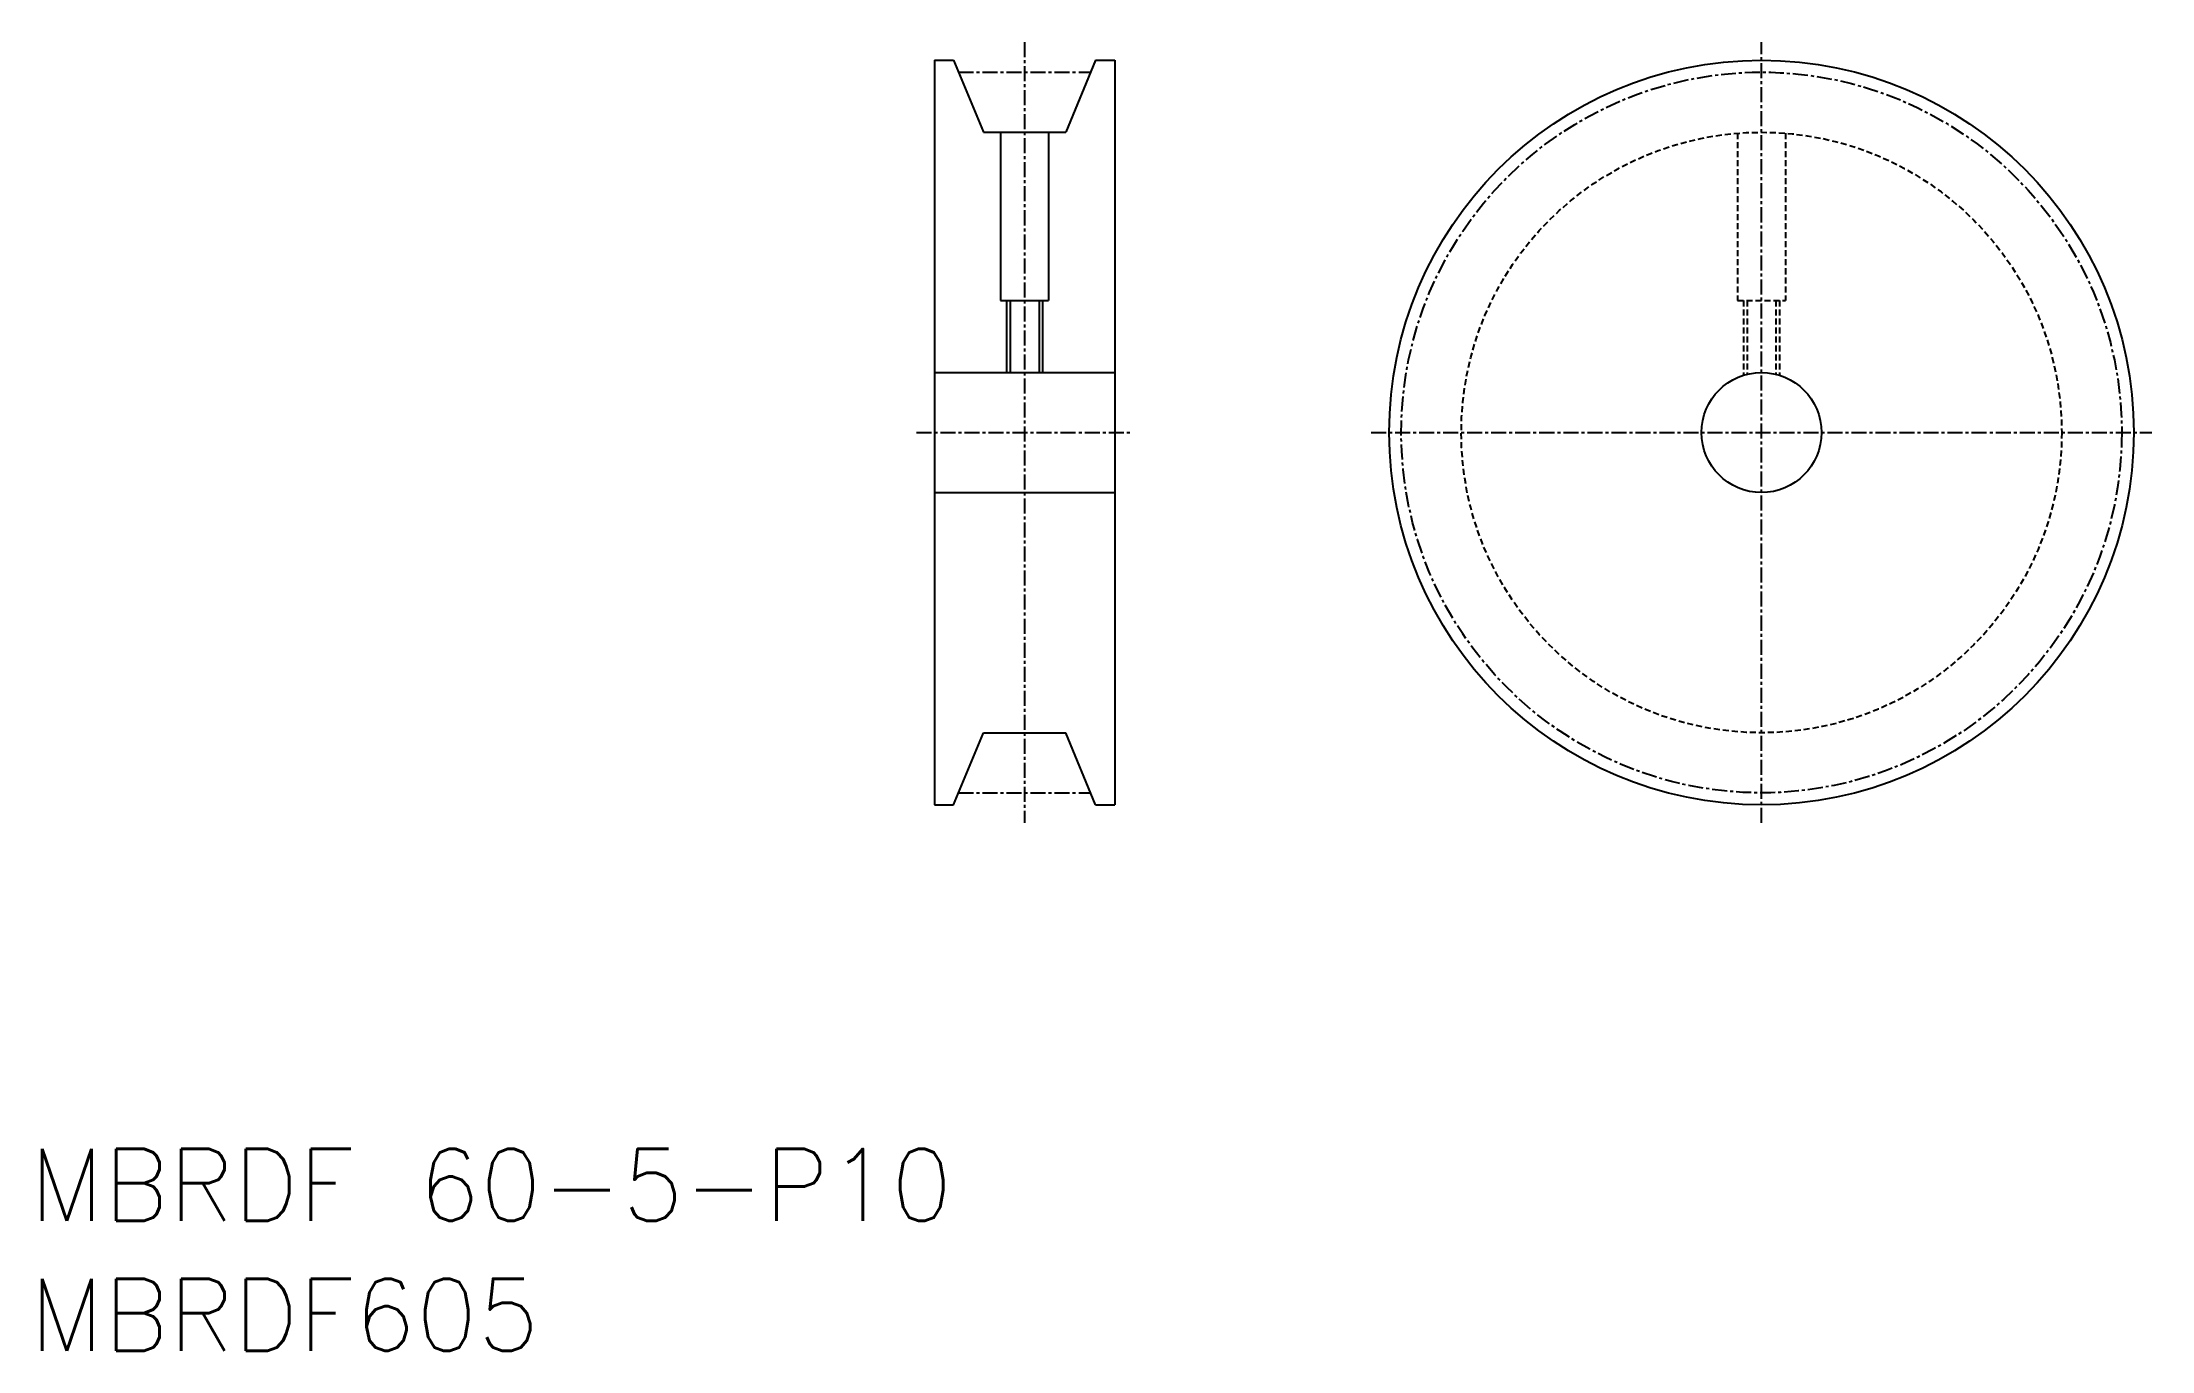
# Model space of a CAD drawing. Extents: x -285 to -109, y -61 to 48.
import ezdxf

# ---------------------------------------------------------------- set-up
doc = ezdxf.new("R2010")
doc.units = 0
doc.linetypes.add('CENTER', pattern=[2, 1.25, -0.25, 0.25, -0.25])
doc.linetypes.add('DASHED', pattern=[0.75, 0.5, -0.25])
doc.layers.get('0').update_dxf_attribs({"linetype": 'CONTINUOUS'})
doc.layers.add('CENTER', color=1, linetype='CENTER')
doc.styles.get("Standard").update_dxf_attribs({"font": 'txt.shx', "bigfont": '@extfont2.shx'})

msp = doc.modelspace()

# ---------------------------------------------------------------- linework, layer by layer
at = {"color": 7, "linetype": 'CONTINUOUS'}
for p, q in [((-210.65, 46.65), (-210.65, -15.35)), ((-210.65, 46.65), (-209.07, 46.65)), ((-209.07, 46.65), (-206.58, 40.65)), ((-197.24, 46.65), (-199.72, 40.65)), ((-197.24, 46.65), (-195.65, 46.65)), ((-195.65, 46.65), (-195.65, -15.35)), ((-195.65, 43.27), (-195.65, 43.27)), ((-206.58, 40.65), (-199.72, 40.65)), ((-205.15, 40.65), (-205.15, 26.65)), ((-201.15, 40.65), (-201.15, 26.65)), ((-195.65, 39.9), (-195.65, 39.9)), ((-205.15, 26.65), (-201.15, 26.65)), ((-204.35, 26.65), (-204.35, 20.65)), ((-201.95, 26.65), (-201.95, 20.65)), ((-210.65, 20.65), (-195.65, 20.65)), ((-210.65, 10.65), (-195.65, 10.65)), ((-209.07, -15.35), (-206.58, -9.35)), ((-206.58, -9.35), (-199.72, -9.35)), ((-197.24, -15.35), (-199.72, -9.35)), ((-195.65, -11.98), (-195.65, -11.98)), ((-210.65, -15.35), (-209.07, -15.35)), ((-197.24, -15.35), (-195.65, -15.35))]:
    msp.add_line(p, q, dxfattribs=at)
at = {"color": 3, "linetype": 'DASHED'}
for p, q in [((-143.79, 40.57), (-143.79, 26.65)), ((-139.79, 40.57), (-139.79, 26.65)), ((-143.79, 26.65), (-139.79, 26.65)), ((-143.29, 26.65), (-143.29, 20.42)), ((-142.99, 26.65), (-142.99, 20.5)), ((-140.59, 26.65), (-140.59, 20.5)), ((-140.29, 26.65), (-140.29, 20.42))]:
    msp.add_line(p, q, dxfattribs=at)
at = {"color": 3, "linetype": 'CONTINUOUS'}
for p, q in [((-204.65, 26.65), (-204.65, 20.65)), ((-201.65, 26.65), (-201.65, 20.65))]:
    msp.add_line(p, q, dxfattribs=at)
at = {"color": 7, "linetype": 'CONTINUOUS'}
for radius in [31, 5]:
    msp.add_circle((-141.79, 15.65), radius, dxfattribs=at)
at = {"color": 3, "linetype": 'DASHED'}
msp.add_circle((-141.79, 15.65), 25, dxfattribs=at)
at = {"layer": 'CENTER', "color": 1, "linetype": 'CENTER'}
for p, q in [((-203.15, 48.15), (-203.15, -16.85)), ((-141.79, -16.85), (-141.79, 48.15)), ((-208.65, 45.65), (-197.65, 45.65)), ((-212.15, 15.65), (-194.15, 15.65)), ((-212.15, 15.65), (-194.15, 15.65)), ((-174.29, 15.65), (-109.29, 15.65)), ((-208.65, -14.35), (-197.65, -14.35))]:
    msp.add_line(p, q, dxfattribs=at)
msp.add_circle((-141.79, 15.65), 30, dxfattribs=at)

# ---------------------------------------------------------------- texts
at = {"color": 7, "linetype": 'CONTINUOUS'}
for s, p in [('MBRDF 60-5-P10', (-285.99, -50)), ('MBRDF605', (-285.99, -60.81))]:
    msp.add_text(s, height=6, dxfattribs=at).set_placement(p)

doc.saveas('drawing.dxf')
